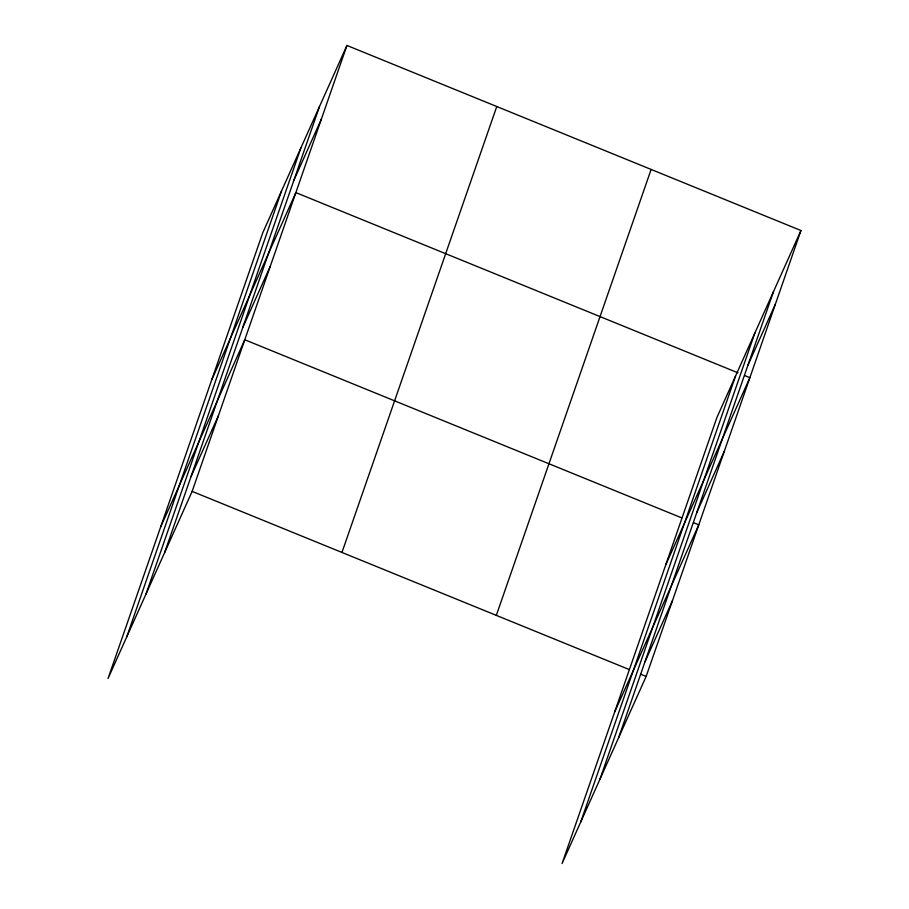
<?xml version="1.0" encoding="UTF-8"?>
<svg xmlns="http://www.w3.org/2000/svg" width="909" height="909" viewBox="0 0 909 909"><rect width="100%" height="100%" fill="white"/><g stroke="black" fill="none" stroke-linecap="round" stroke-linejoin="round"><path stroke-width="1.36" d="M126.737 636.902L281.551 190.97M145.997 594.054L300.811 148.122M164.688 552.456L319.502 106.523M346.943 45.45L262.86 232.556L108.046 678.489L192.14 491.383L346.943 45.45L800.954 230.511L646.14 676.444L562.057 863.55L716.86 417.617L800.954 230.511M341.954 552.456L496.768 106.523M496.325 615.37L651.128 169.438M580.749 821.963L735.551 376.031M600.008 779.104L754.811 333.171M618.699 737.517L773.502 291.584M293.959 180.107L321.4 119.034M211.774 379.723L295.857 192.606L738.04 372.849M242.862 327.263L270.314 266.189M160.677 526.879L244.771 339.761L681.693 517.857M191.004 476.646L218.455 415.572M747.959 365.157L775.411 304.083M665.774 564.773L749.868 377.667L744.607 375.519M696.873 512.324L724.325 451.239M614.689 711.929L698.782 524.823L693.522 522.675M645.015 661.707L672.467 600.633M192.14 491.383L629.062 669.479M640.89 674.296L646.14 676.444"/></g></svg>
